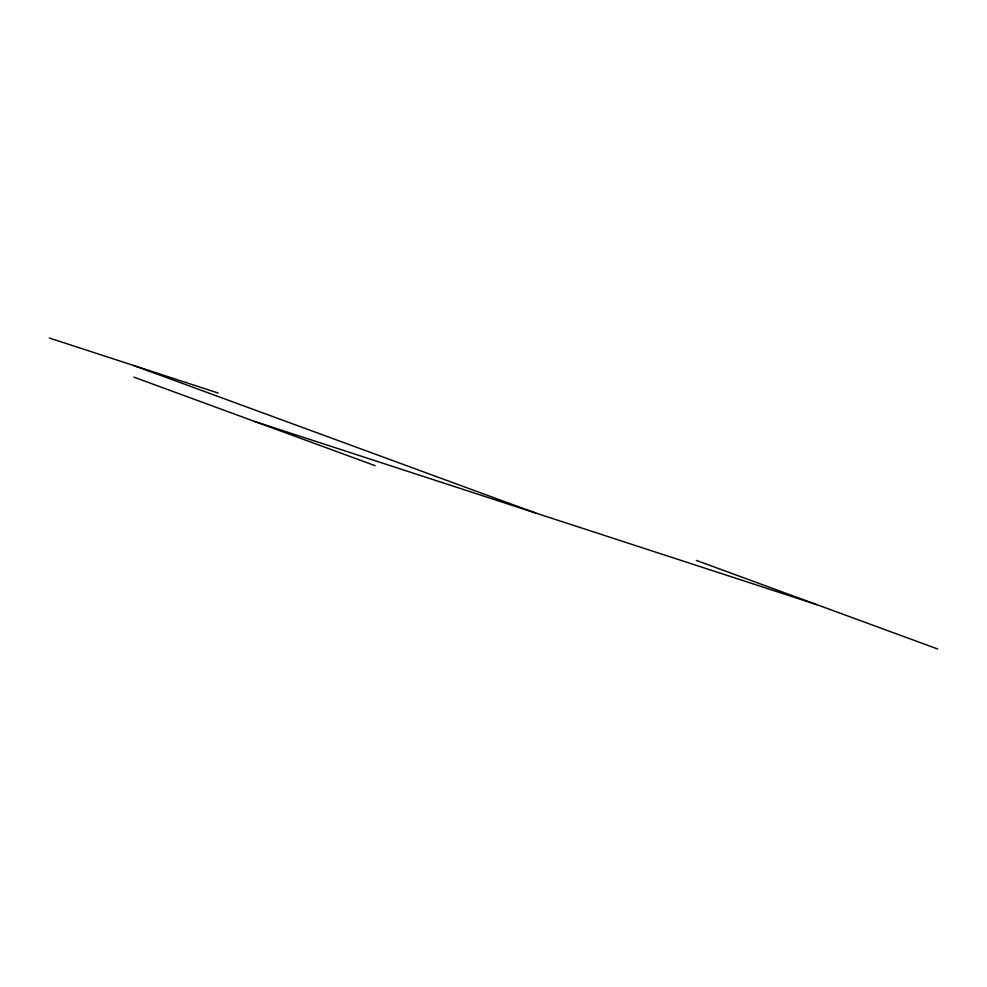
<?xml version="1.0" encoding="UTF-8"?>
<svg xmlns="http://www.w3.org/2000/svg" width="987" height="987" viewBox="0 0 987 987"><rect width="100%" height="100%" fill="white"/><g stroke="black" fill="none" stroke-linecap="round" stroke-linejoin="round"><path stroke-width="1.48" d="M49.35 338.023L218.102 393.011M254.523 421.412L817.039 604.71M696.415 560.443L937.65 648.977M133.726 365.523L535.781 513.067M133.911 377.145L375.134 465.679"/></g></svg>
